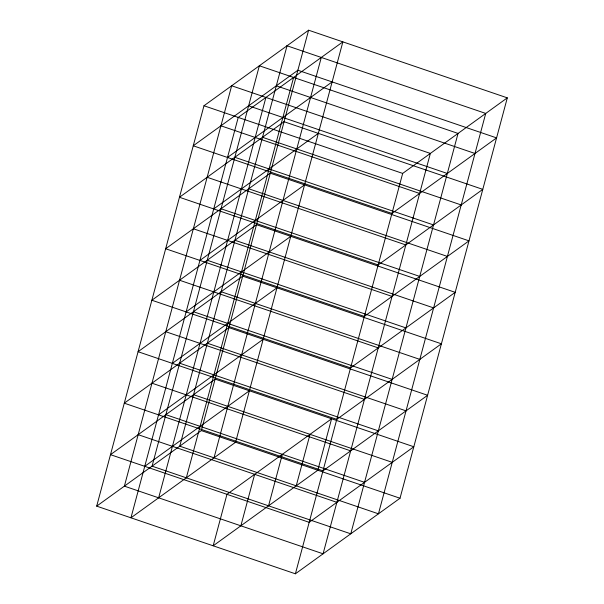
<?xml version="1.0" encoding="UTF-8"?>
<svg xmlns="http://www.w3.org/2000/svg" width="604" height="604" viewBox="0 0 604 604"><rect width="100%" height="100%" fill="white"/><g stroke="black" fill="none" stroke-linecap="round" stroke-linejoin="round"><path stroke-width="0.91" d="M96.693 506.144L203.978 105.76L308.606 30.2L507.307 97.856L400.022 498.24L295.394 573.8L96.693 506.144L201.328 430.584L308.606 30.2M158.641 497.817L265.919 97.433M186.326 477.824L293.604 77.44M214.012 457.832L321.29 57.44M240.86 525.812L254.654 474.336M268.546 505.82L282.34 454.336M296.232 485.827L310.026 434.344M295.394 573.8L402.672 173.416L507.307 97.856M227.504 157.463L332.14 81.902M213.718 208.939L318.346 133.378M199.924 260.422L304.552 184.862M186.13 311.898L290.758 236.338M172.336 363.374L276.964 287.814M158.542 414.85L263.17 339.289M144.749 466.333L249.377 390.773M276.307 85.821L475.001 153.476M248.621 105.813L447.315 173.469M203.978 105.76L402.672 173.416M262.513 137.297L461.207 204.952M220.936 125.806L419.629 193.461M234.828 157.289L433.521 224.945M248.72 188.773L447.413 256.428M207.142 177.282L405.835 244.937M221.034 208.765L419.727 276.421M234.926 240.249L433.619 307.904M193.348 228.757L392.041 296.413M207.24 260.248L405.933 327.904M221.132 291.732L419.825 359.388M179.554 280.241L378.247 347.896M193.446 311.724L392.147 379.38M207.338 343.208L406.039 410.863M165.76 331.717L364.461 399.372M179.652 363.2L378.353 430.856M193.544 394.684L392.245 462.339M151.966 383.193L350.667 450.848M165.858 414.676L364.559 482.332M201.328 430.584L400.022 498.24M138.173 434.676L336.873 502.332M231.664 85.768L124.379 486.152L323.08 553.808L430.358 153.424L231.664 85.768M238.233 117.425L130.955 517.809L235.583 442.249L342.868 41.865L238.233 117.425M259.35 65.776L152.065 466.16L350.765 533.815L458.043 133.431L259.35 65.776M287.036 45.783L179.75 446.167L378.451 513.815L485.729 113.431L287.036 45.783M226.968 494.329L213.174 545.805L317.802 470.244L331.596 418.768L226.968 494.329M297.878 70.238L193.25 145.798L391.943 213.454L496.579 137.893L297.878 70.238M284.084 121.714L179.456 197.274L378.149 264.929L482.785 189.369L284.084 121.714M270.29 173.197L165.662 248.757L364.355 316.413L468.991 240.853L270.29 173.197M256.504 224.673L151.868 300.233L350.562 367.889L455.197 292.328L256.504 224.673M242.71 276.149L138.074 351.709L336.775 419.365L441.403 343.804L242.71 276.149M228.916 327.625L124.281 403.185L322.981 470.841L427.609 395.28L228.916 327.625M215.122 379.108L110.487 454.669L309.188 522.324L413.816 446.764L215.122 379.108"/></g></svg>
